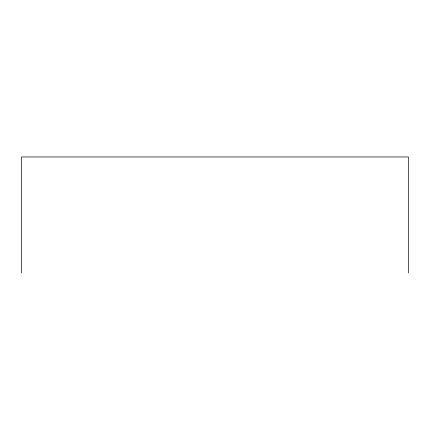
<?xml version="1.0" encoding="UTF-8"?>
<svg xmlns="http://www.w3.org/2000/svg" width="430" height="430" viewBox="0 0 430 430"><rect width="100%" height="100%" fill="white"/><g stroke="black" fill="none" stroke-linecap="round" stroke-linejoin="round"><path stroke-width="0.64" d="M408.5 273.039L408.5 156.961L21.5 156.961L21.5 273.039"/></g></svg>
